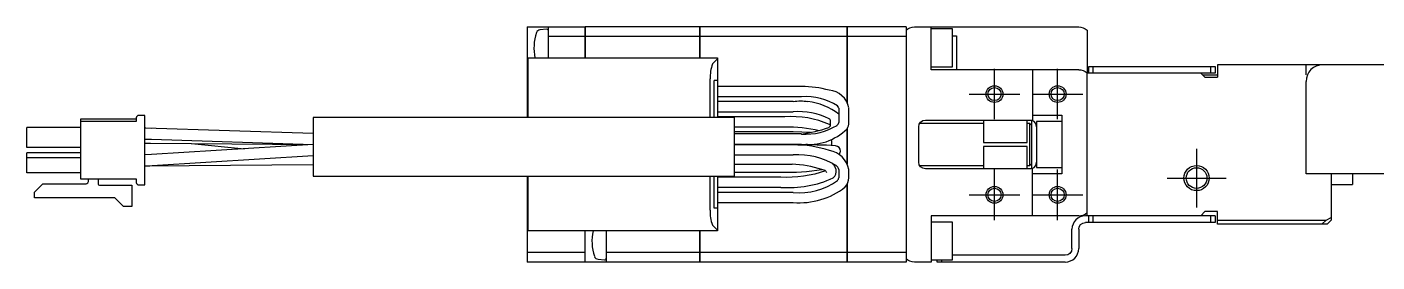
# Model space of a CAD drawing. Extents: x 0 to 1191, y -8 to 932.
# Drawn here: x 628.5 to 788.8, y 339.9 to 367.9 of the extents above; entities that cross this region are included whole.
import ezdxf

# ---------------------------------------------------------------- set-up
doc = ezdxf.new("R2010")
doc.units = 0
doc.header["$LTSCALE"] = 0.5
doc.linetypes.add('CENTER', pattern=[50.8, 31.75, -6.35, 6.35, -6.35])
for name, color, linetype in [('MSM_CENTER', 1, 'CENTER'), ('MSM_CONTINUOUS', 7, 'CONTINUOUS'), ('MSM_NARROW', 5, 'CONTINUOUS')]:
    doc.layers.add(name, color=color, linetype=linetype)

msp = doc.modelspace()

# ---------------------------------------------------------------- linework, layer by layer
at = {"layer": 'MSM_CENTER'}
for p, q in [((743.41, 356.88), (743.41, 362.88)), ((750.91, 356.88), (750.91, 362.88)), ((740.41, 359.88), (746.41, 359.88)), ((747.91, 359.88), (753.91, 359.88)), ((767.41, 353.38), (767.41, 346.38)), ((743.41, 344.88), (743.41, 350.88)), ((750.91, 344.88), (750.91, 350.88)), ((763.91, 349.88), (770.91, 349.88)), ((740.41, 347.88), (746.41, 347.88)), ((747.91, 347.88), (753.91, 347.88))]:
    msp.add_line(p, q, dxfattribs=at)
at = {"layer": 'MSM_CONTINUOUS'}
for p, q in [((687.91, 367.88), (687.91, 357.11)), ((687.91, 367.88), (694.8, 367.88)), ((690.21, 367.61), (689.44, 367.54)), ((690.41, 367.88), (690.41, 364.18)), ((694.8, 364.18), (694.8, 367.88)), ((694.81, 367.87), (694.8, 367.87)), ((694.81, 367.88), (694.81, 364.18)), ((708.41, 367.88), (694.81, 367.88)), ((708.41, 364.18), (708.41, 367.88)), ((708.41, 367.87), (708.42, 367.87)), ((725.91, 367.88), (708.42, 367.88)), ((708.42, 367.88), (708.42, 364.18)), ((725.91, 358.84), (725.91, 367.88)), ((725.91, 367.87), (725.92, 367.87)), ((732.91, 367.88), (725.92, 367.88)), ((725.92, 367.88), (725.92, 358.82)), ((732.91, 367.88), (732.91, 339.88)), ((733.91, 367.88), (753.41, 367.88)), ((735.91, 362.78), (735.91, 367.88)), ((738.41, 367.63), (735.91, 367.63)), ((738.41, 363.13), (738.41, 367.63)), ((754.41, 367.49), (754.41, 362.39)), ((694.8, 366.72), (690.41, 366.72)), ((694.81, 366.72), (694.8, 366.72)), ((708.41, 366.72), (694.81, 366.72)), ((708.41, 366.72), (708.42, 366.72)), ((725.91, 366.72), (708.42, 366.72)), ((725.91, 366.72), (725.92, 366.72)), ((732.91, 366.72), (725.92, 366.72)), ((738.41, 366.82), (738.91, 366.82)), ((738.91, 366.82), (738.91, 362.78)), ((688.01, 364.13), (687.91, 364.13)), ((688.01, 364.18), (688.01, 357.11)), ((688.01, 364.18), (710.51, 364.18)), ((709.91, 363.47), (710.51, 364.07)), ((709.91, 363.47), (710.51, 364.07)), ((710.51, 364.18), (710.51, 357.11)), ((735.91, 363.13), (738.41, 363.13)), ((753.41, 362.78), (735.91, 362.78)), ((747.91, 362.78), (747.91, 356.75)), ((754.41, 345.38), (754.41, 362.38)), ((769.61, 362.38), (754.41, 362.38)), ((754.61, 362.38), (754.61, 363.18)), ((754.61, 363.18), (769.61, 363.18)), ((755.11, 363.18), (755.11, 362.38)), ((768.41, 361.88), (767.91, 362.38)), ((769.11, 362.38), (769.11, 363.18)), ((769.61, 363.18), (769.61, 362.38)), ((769.91, 363.38), (769.91, 361.88)), ((851.41, 363.38), (769.91, 363.38)), ((780.41, 362.18), (780.41, 363.38)), ((709.65, 357.11), (709.65, 361.7)), ((710.13, 357.11), (710.13, 361.48)), ((710.51, 361.48), (710.13, 361.48)), ((720.51, 360.78), (710.51, 360.78)), ((769.91, 362.13), (768.16, 362.13)), ((768.41, 361.88), (769.91, 361.88)), ((780.41, 350.38), (780.41, 361.38)), ((710.51, 359.58), (720.51, 359.58)), ((719.51, 358.98), (710.51, 358.98)), ((710.51, 357.78), (719.51, 357.78)), ((724.91, 358.22), (724.91, 356.48)), ((726.11, 356.48), (726.11, 358.22)), ((634.86, 356.88), (634.86, 349.77)), ((641.49, 356.88), (634.86, 356.88)), ((641.49, 356.63), (634.86, 356.63)), ((641.49, 357.04), (641.49, 356.63)), ((642.51, 357.34), (641.79, 357.34)), ((642.51, 349.06), (642.51, 357.34)), ((662.51, 357.11), (662.51, 350.11)), ((712.51, 357.11), (662.51, 357.11)), ((718.51, 357.18), (710.51, 357.18)), ((712.51, 357.11), (712.51, 350.11)), ((712.51, 355.98), (718.51, 355.98)), ((723.91, 356.82), (723.91, 356.08)), ((734.41, 351.78), (734.41, 355.98)), ((742.11, 356.38), (734.52, 356.38)), ((735.21, 356.78), (747.61, 356.78)), ((742.11, 356.78), (742.11, 354.13)), ((747.31, 354.13), (747.31, 356.78)), ((747.61, 356.38), (747.31, 356.38)), ((747.61, 351.38), (747.61, 356.38)), ((747.81, 356.18), (747.61, 356.38)), ((747.81, 356.75), (747.81, 351)), ((747.82, 356.75), (747.91, 356.72)), ((747.91, 356.75), (747.82, 356.75)), ((747.91, 357.38), (751.41, 357.38)), ((748.41, 356.63), (748.41, 351.13)), ((751.41, 356.63), (748.41, 356.63)), ((751.41, 357.38), (751.41, 350.38)), ((634.86, 355.9), (628.51, 355.9)), ((628.51, 353.5), (628.51, 355.9)), ((643.35, 355.8), (642.51, 355.82)), ((642.63, 355.82), (642.51, 355.82)), ((642.51, 354.52), (643.31, 354.5)), ((662.51, 355.18), (642.63, 355.82)), ((643.31, 354.5), (662.51, 353.88)), ((719.51, 355.38), (712.51, 355.38)), ((720.51, 355.13), (712.51, 355.13)), ((721.57, 355.3), (719.51, 355.38)), ((724.11, 354.24), (724.06, 354.46)), ((725.91, 351.55), (725.91, 355.76)), ((725.92, 355.77), (725.92, 351.53)), ((634.86, 353.5), (628.51, 353.5)), ((628.51, 350.5), (628.51, 352.9)), ((634.86, 352.9), (628.51, 352.9)), ((642.51, 354.02), (643.18, 354.02)), ((643.18, 354.02), (662.5, 353.88)), ((662.5, 353.88), (643.3, 352.67)), ((648.04, 353.98), (654.36, 353.37)), ((712.51, 353.93), (720.51, 353.93)), ((719.51, 353.83), (712.51, 353.83)), ((724.11, 354.2), (724.11, 354.24)), ((724.11, 353.8), (724.11, 354.2)), ((724.11, 353.74), (724.11, 353.8)), ((724.95, 352.71), (725.08, 352.89)), ((725.08, 352.89), (725.11, 353.08)), ((742.11, 354.13), (747.31, 354.13)), ((742.11, 353.63), (742.11, 350.98)), ((747.31, 353.63), (742.11, 353.63)), ((747.31, 350.98), (747.31, 353.63)), ((634.86, 352.3), (628.51, 352.3)), ((643.3, 352.67), (642.51, 352.64)), ((642.51, 351.34), (643.38, 351.38)), ((642.51, 351.33), (643.12, 351.33)), ((642.51, 351.33), (642.85, 351.33)), ((642.85, 351.33), (662.51, 351.48)), ((643.38, 351.38), (662.51, 352.57)), ((712.51, 352.63), (719.51, 352.63)), ((712.51, 351.53), (717.96, 351.53)), ((717.93, 351.53), (717.98, 351.53)), ((724.58, 350.96), (724.51, 351.16)), ((734.52, 351.38), (742.11, 351.38)), ((747.31, 351.38), (747.61, 351.38)), ((747.61, 351.38), (747.81, 351.58)), ((748.41, 351.13), (751.41, 351.13)), ((634.86, 350.5), (628.51, 350.5)), ((634.86, 349.77), (641.49, 349.77)), ((635.81, 349.49), (635.81, 349.77)), ((636.96, 349.77), (636.96, 349.17)), ((641.49, 349.77), (641.49, 349.36)), ((662.51, 350.11), (712.51, 350.11)), ((687.91, 350.11), (687.91, 339.88)), ((688.01, 350.11), (688.01, 343.58)), ((709.65, 346.06), (709.65, 350.11)), ((710.13, 346.28), (710.13, 350.11)), ((710.51, 350.11), (710.51, 343.58)), ((718.03, 349.98), (710.51, 349.98)), ((712.51, 350.58), (718.06, 350.58)), ((723.39, 350.7), (723.45, 350.55)), ((724.59, 350.91), (724.58, 350.96)), ((724.91, 350.9), (724.91, 349.92)), ((726.11, 349.92), (726.11, 350.88)), ((747.61, 350.98), (735.21, 350.98)), ((747.9, 351.03), (747.82, 351)), ((747.91, 351), (747.82, 351)), ((747.91, 345.38), (747.91, 351)), ((751.41, 350.38), (747.91, 350.38)), ((851.41, 350.38), (780.41, 350.38)), ((783.41, 350.38), (783.41, 344.88)), ((785.91, 350.38), (785.91, 349.13)), ((629.4, 348.21), (630.4, 349.21)), ((629.4, 347.51), (629.4, 348.21)), ((630.4, 349.21), (635.53, 349.21)), ((637.11, 349.02), (640.96, 349.02)), ((640.96, 349.02), (640.96, 346.49)), ((641.79, 349.06), (642.51, 349.06)), ((710.51, 348.78), (718.03, 348.78)), ((719.51, 348.18), (710.51, 348.18)), ((725.91, 339.88), (725.91, 349.16)), ((725.92, 349.18), (725.92, 339.88)), ((783.41, 349.13), (785.91, 349.13)), ((638.94, 347.51), (629.4, 347.51)), ((639.96, 346.49), (638.94, 347.51)), ((640.96, 346.49), (639.96, 346.49)), ((710.51, 346.98), (719.51, 346.98)), ((710.51, 346.28), (710.13, 346.28)), ((753.41, 345.38), (735.91, 345.38)), ((735.91, 345.38), (735.91, 339.88)), ((769.61, 345.38), (754.21, 345.38)), ((754.61, 344.58), (754.61, 345.38)), ((755.11, 345.38), (755.11, 344.58)), ((767.91, 345.38), (768.41, 345.88)), ((769.91, 345.88), (768.41, 345.88)), ((769.11, 344.58), (769.11, 345.38)), ((769.61, 345.38), (769.61, 344.58)), ((769.91, 344.38), (769.91, 345.88)), ((769.91, 344.88), (782.8, 344.88)), ((782.3, 344.38), (782.8, 344.88)), ((782.8, 344.88), (783.41, 345.18)), ((783.41, 344.88), (782.91, 344.38)), ((710.51, 343.58), (688.01, 343.58)), ((694.8, 339.88), (694.8, 343.58)), ((694.81, 339.88), (694.81, 343.58)), ((697.31, 343.58), (697.31, 339.88)), ((708.41, 339.88), (708.41, 343.58)), ((708.42, 343.58), (708.42, 339.88)), ((710.51, 343.68), (709.91, 344.28)), ((738.41, 344.63), (735.91, 344.63)), ((738.41, 340.13), (738.41, 344.63)), ((752.61, 341.48), (752.61, 343.78)), ((753.41, 343.78), (753.41, 341.48)), ((769.61, 344.58), (754.21, 344.58)), ((782.91, 344.38), (769.91, 344.38)), ((694.8, 341.03), (687.91, 341.03)), ((694.81, 341.03), (694.8, 341.03)), ((696.33, 340.21), (697.1, 340.15)), ((708.41, 341.03), (697.31, 341.03)), ((708.41, 341.03), (708.42, 341.03)), ((725.91, 341.03), (708.42, 341.03)), ((725.91, 341.03), (725.92, 341.03)), ((732.91, 341.03), (725.92, 341.03)), ((735.91, 340.13), (738.41, 340.13)), ((736.61, 339.88), (736.61, 340.13)), ((737.11, 340.13), (737.11, 339.88)), ((751.81, 340.68), (738.41, 340.68)), ((694.8, 339.88), (687.91, 339.88)), ((694.81, 339.89), (694.8, 339.89)), ((708.41, 339.88), (694.81, 339.88)), ((708.41, 339.89), (708.42, 339.89)), ((725.91, 339.88), (708.42, 339.88)), ((725.91, 339.89), (725.92, 339.89)), ((732.91, 339.88), (725.92, 339.88)), ((735.91, 339.88), (733.91, 339.88)), ((751.81, 339.88), (736.61, 339.88))]:
    msp.add_line(p, q, dxfattribs=at)
for centre, radius in [((743.41, 359.88), 0.783), ((750.91, 359.88), 0.783), ((767.41, 349.88), 1.23), ((743.41, 347.88), 0.783), ((750.91, 347.88), 0.783)]:
    msp.add_circle(centre, radius, dxfattribs=at)
for centre, radius, start, end in [((694.72, 365.38), 6, 162.3708, 191.537), ((689.48, 367.04), 0.5, 95, 162.3708), ((690.22, 367.41), 0.2, 18.1949, 95), ((714.29, 361.92), 4.64, 160.4546, 182.713), ((782.41, 361.38), 2, 90, 180), ((720.63, 349.38), 11.39, 74.0263, 90.5737), ((721.02, 352.73), 6.86, 56.8577, 94.2662), ((723.56, 357.75), 2.6, 10.5511, 85.471), ((720.38, 350.57), 8.45, 84.0847, 95.9153), ((720.04, 349.07), 8.72, 64.6207, 93.4586), ((720.45, 351.78), 7.25, 51.9863, 83.6299), ((724.41, 358.12), 0.517, 11.8582, 44.7596), ((641.79, 357.04), 0.3, 90, 180), ((719.35, 346.24), 10.96, 65.8666, 94.385), ((720.99, 362.24), 7.13, 266.1621, 301.44), ((723.38, 356.5), 0.679, 300.1743, 322.5013), ((722.99, 355.98), 1.25, 42.2163, 50.9064), ((723.68, 356.03), 0.266, 30.6087, 55.589), ((724.44, 356.55), 0.476, 303.7324, 351.3862), ((724.66, 356.49), 1.45, 329.5973, 359.5942), ((747.61, 355.98), 0.801, 0.0623, 68.393), ((718.81, 369.18), 14.15, 276.6571, 290.3054), ((721.36, 360.3), 6.43, 262.4193, 315.037), ((719.71, 340.89), 12.93, 71.4264, 90.8555), ((720.79, 283.85), 69.98, 86.9256, 90.5083), ((723.4, 350.44), 2.75, 9.2724, 81.0568), ((724.49, 353.1), 0.622, 358.1145, 84.9417), ((718.7, 337.78), 13.77, 92.9984, 92.9996), ((718.7, 337.78), 13.77, 72.1759, 87.1972), ((720.1, 344), 8.65, 58.5524, 93.8561), ((723.38, 350.71), 1.21, 21.8456, 49.7784), ((724.05, 350.68), 0.889, 13.8661, 51.118), ((747.61, 351.78), 0.8, 291.0185, 0), ((718.95, 361.47), 12.73, 265.8454, 294.6186), ((718.79, 377.44), 26.87, 268.4238, 278.8516), ((720.26, 355.86), 7.72, 264.4381, 305.6687), ((722.87, 350.04), 0.846, 51.4689, 86.9127), ((723.65, 350.66), 0.978, 308.7039, 14.8652), ((724.3, 350), 0.622, 318.9031, 353.0608), ((724.39, 349.96), 1.72, 319.0024, 358.8954), ((635.53, 349.49), 0.28, 270, 0), ((637.11, 349.17), 0.15, 180, 270), ((641.79, 349.36), 0.3, 180, 270), ((720.27, 355.68), 8.74, 265.0197, 308.3235), ((714.15, 345.82), 4.51, 176.9565, 199.8759), ((754.21, 343.78), 1.6, 90, 180), ((753.41, 346.88), 1.5, 270, 311.8103), ((701.61, 342.38), 6, 168.463, 197.6292), ((696.37, 340.71), 0.5, 197.6292, 265), ((697.11, 340.34), 0.2, 265, 360), ((751.81, 341.48), 1.6, 270, 0)]:
    msp.add_arc(centre, radius, start, end, dxfattribs=at)
at = {"layer": 'MSM_CONTINUOUS', "extrusion": (0, 0, -1)}
for centre, radius, start, end in [((-733.91, 366.38), 1.5, 48.1897, 90), ((-753.41, 366.38), 1.5, 90, 131.8103), ((-753.41, 361.28), 1.5, 90, 131.8103), ((-718.94, 340.18), 15.8, 88.4424, 103.4128), ((-735.21, 355.98), 0.8, 0, 90), ((-747.61, 355.98), 0.8, 90, 105.1266), ((-719.99, 367.32), 13.5, 264.8625, 272.0051), ((-718.72, 326.25), 25.29, 88.3223, 91.4809), ((-735.21, 351.78), 0.8, 270, 0), ((-718.8, 363.74), 13.78, 250.6907, 273.2092), ((-747.61, 351.78), 0.8, 254.8734, 270), ((-754.21, 343.78), 0.8, 0, 90), ((-733.91, 341.38), 1.5, 270, 311.8103), ((-751.81, 341.48), 0.8, 180, 270)]:
    msp.add_arc(centre, radius, start, end, dxfattribs=at)
at = {"layer": 'MSM_NARROW'}
for centre, radius in [((743.41, 359.88), 1), ((750.91, 359.88), 1), ((767.41, 349.88), 1.5), ((743.41, 347.88), 1), ((750.91, 347.88), 1)]:
    msp.add_circle(centre, radius, dxfattribs=at)

doc.saveas('drawing.dxf')
